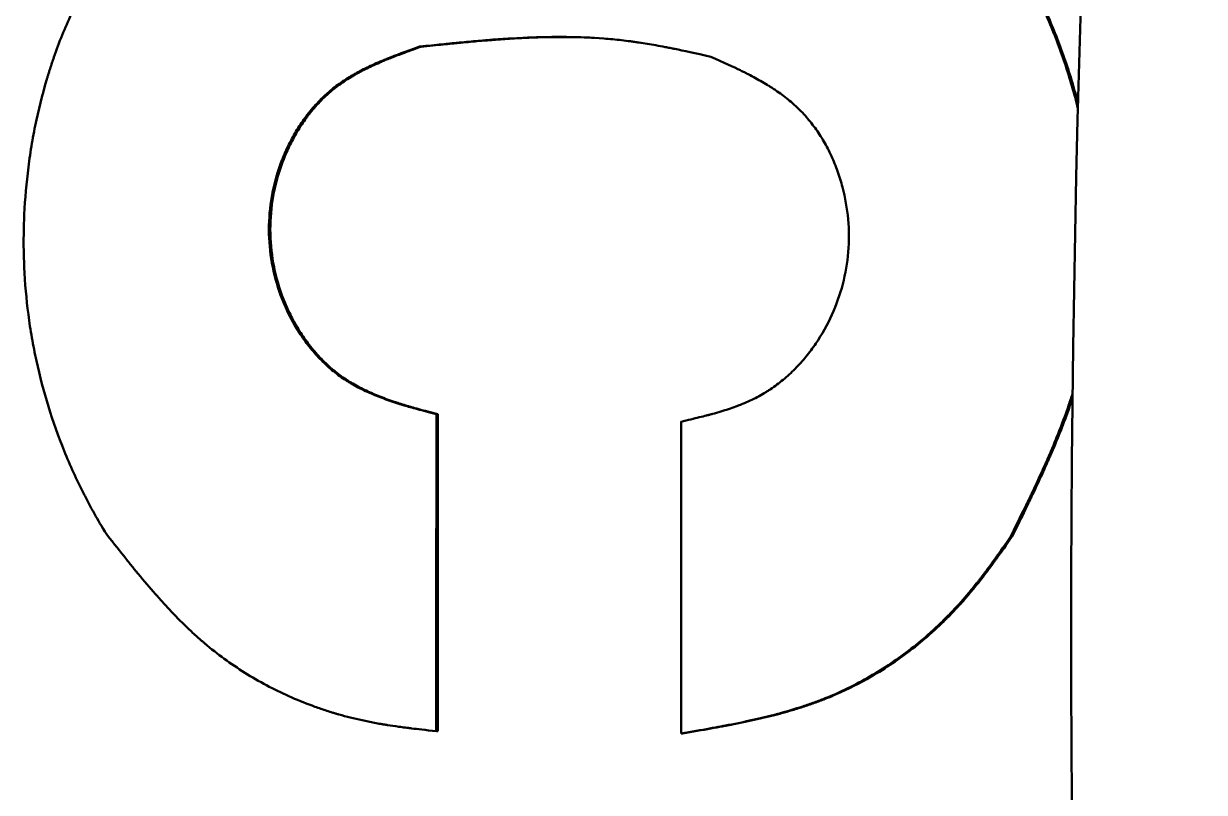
# Model space of a CAD drawing. Header units: millimetres. Extents: x 1510 to 10524, y 7125 to 13164.
# Drawn here: x 7874.8 to 7876.311, y 12660.013 to 12660.997 of the extents above; entities that cross this region are included whole.
import ezdxf

# ---------------------------------------------------------------- set-up
doc = ezdxf.new("R2010")
doc.units = ezdxf.units.MM
doc.header["$LTSCALE"] = 4
doc.layers.add('Visible (ISO)', color=7, linetype='Continuous', lineweight=50)

msp = doc.modelspace()

# ---------------------------------------------------------------- linework, layer by layer
at = {"layer": 'Visible (ISO)'}
for p, q in [((7875.3085, 12660.9675), (7875.3068, 12660.9676)), ((7875.33, 12660.497), (7875.3282, 12660.497)), ((7876.0647, 12660.3402), (7876.063, 12660.3402)), ((7875.3299, 12660.0912), (7875.3282, 12660.0912)), ((7875.643, 12660.0884), (7875.6412, 12660.0884))]:
    msp.add_line(p, q, dxfattribs=at)
msp.add_arc((7901.8404, 12660.22), 25.7, 159.16048, 200.83952, dxfattribs=at)
for centre, major_axis, ratio, start_param, end_param in [((7889.0493, 12660.22), (0, -78.6783), 0.174396, 4.708869, 4.714027), ((7888.9935, 12660.22), (0, -78.6683), 0.173686, 4.708869, 4.714027), ((7889.0341, 12660.22), (-0.0001, 76.875), 0.174216, 1.567316, 1.572509)]:
    msp.add_ellipse(centre, major_axis=major_axis, ratio=ratio, start_param=start_param, end_param=end_param, dxfattribs=at)
for points, knots in [([(7874.9064, 12660.343), (7874.9, 12660.3535), (7874.8949, 12660.3621), (7874.8912, 12660.3688), (7874.8909, 12660.3692), (7874.8905, 12660.3699), (7874.8902, 12660.3704), (7874.8899, 12660.371), (7874.8896, 12660.3715), (7874.8893, 12660.3721), (7874.8887, 12660.3731), (7874.8881, 12660.3742), (7874.8875, 12660.3753), (7874.8863, 12660.3775), (7874.8851, 12660.3797), (7874.8839, 12660.3819), (7874.8816, 12660.3863), (7874.8792, 12660.3908), (7874.877, 12660.3953), (7874.8678, 12660.4132), (7874.8596, 12660.4314), (7874.852, 12660.4501), (7874.8369, 12660.4875), (7874.825, 12660.526), (7874.8164, 12660.5654), (7874.8143, 12660.5753), (7874.8123, 12660.585), (7874.8106, 12660.5949), (7874.8089, 12660.6048), (7874.8074, 12660.6147), (7874.8061, 12660.6247), (7874.8035, 12660.6446), (7874.8018, 12660.6647), (7874.8009, 12660.685), (7874.8006, 12660.69), (7874.8005, 12660.695), (7874.8003, 12660.7), (7874.8002, 12660.705), (7874.8001, 12660.71), (7874.8001, 12660.715), (7874.8001, 12660.7251), (7874.8002, 12660.7351), (7874.8006, 12660.7452), (7874.8013, 12660.7653), (7874.8029, 12660.7855), (7874.8053, 12660.8057), (7874.8059, 12660.8107), (7874.8065, 12660.816), (7874.8072, 12660.8211), (7874.8079, 12660.8261), (7874.8087, 12660.8312), (7874.8095, 12660.8363), (7874.8111, 12660.8464), (7874.8129, 12660.8564), (7874.8149, 12660.8663), (7874.819, 12660.8861), (7874.8238, 12660.9055), (7874.8294, 12660.9245), (7874.8297, 12660.9257), (7874.8301, 12660.927), (7874.8305, 12660.9282), (7874.8308, 12660.9295), (7874.8312, 12660.9307), (7874.8316, 12660.9319), (7874.8324, 12660.9344), (7874.8331, 12660.9369), (7874.8339, 12660.9393), (7874.8355, 12660.9442), (7874.8371, 12660.9491), (7874.8388, 12660.9539), (7874.8421, 12660.9635), (7874.8456, 12660.973), (7874.8494, 12660.9823), (7874.8569, 12661.0009), (7874.8651, 12661.0188), (7874.8742, 12661.036), (7874.8753, 12661.0382), (7874.8764, 12661.0402), (7874.8775, 12661.0423), (7874.8787, 12661.0444), (7874.8798, 12661.0466), (7874.881, 12661.0487), (7874.8834, 12661.0529), (7874.8858, 12661.0572), (7874.8884, 12661.0615), (7874.8934, 12661.07), (7874.8988, 12661.0787), (7874.9045, 12661.0874), (7874.9049, 12661.0879), (7874.9052, 12661.0884), (7874.9055, 12661.0888), (7874.9058, 12661.0893), (7874.9061, 12661.0898), (7874.9065, 12661.0903), (7874.9071, 12661.0913), (7874.9078, 12661.0922), (7874.9084, 12661.0932), (7874.9097, 12661.0952), (7874.9111, 12661.0972), (7874.9124, 12661.0991), (7874.9151, 12661.1031), (7874.9179, 12661.1071), (7874.9208, 12661.1112), (7874.9266, 12661.1193), (7874.9327, 12661.1276), (7874.9391, 12661.1362), (7874.9396, 12661.1367), (7874.9398, 12661.1371), (7874.9401, 12661.1375), (7874.9405, 12661.1379), (7874.9408, 12661.1384), (7874.9411, 12661.1388), (7874.9418, 12661.1397), (7874.9425, 12661.1406), (7874.9432, 12661.1415), (7874.9446, 12661.1433), (7874.946, 12661.1451), (7874.9474, 12661.147), (7874.9503, 12661.1507), (7874.9533, 12661.1545), (7874.9564, 12661.1584), (7874.9627, 12661.1662), (7874.9694, 12661.1745), (7874.9766, 12661.1833), (7874.9766, 12661.1833), (7874.9766, 12661.1833), (7874.9767, 12661.1834), (7874.9769, 12661.1837), (7874.9774, 12661.1843), (7874.9778, 12661.1848), (7874.9783, 12661.1853), (7874.9787, 12661.1859), (7874.9792, 12661.1865), (7874.9802, 12661.1877), (7874.9813, 12661.189), (7874.9825, 12661.1904), (7874.9849, 12661.1933), (7874.9877, 12661.1967), (7874.991, 12661.2005), (7874.9974, 12661.2082), (7875.0056, 12661.2179), (7875.0154, 12661.2295)], [0, 0, 0, 0, 0.03125, 0.03125, 0.03125, 0.033203, 0.033203, 0.033203, 0.035156, 0.035156, 0.035156, 0.039062, 0.039062, 0.039062, 0.046875, 0.046875, 0.046875, 0.0625, 0.0625, 0.0625, 0.125, 0.125, 0.125, 0.25, 0.25, 0.25, 0.28125, 0.28125, 0.28125, 0.3125, 0.3125, 0.3125, 0.375, 0.375, 0.375, 0.390625, 0.390625, 0.390625, 0.40625, 0.40625, 0.40625, 0.4375, 0.4375, 0.4375, 0.5, 0.5, 0.5, 0.515625, 0.515625, 0.515625, 0.53125, 0.53125, 0.53125, 0.5625, 0.5625, 0.5625, 0.625, 0.625, 0.625, 0.628906, 0.628906, 0.628906, 0.632812, 0.632812, 0.632812, 0.640625, 0.640625, 0.640625, 0.65625, 0.65625, 0.65625, 0.6875, 0.6875, 0.6875, 0.75, 0.75, 0.75, 0.757812, 0.757812, 0.757812, 0.765625, 0.765625, 0.765625, 0.78125, 0.78125, 0.78125, 0.8125, 0.8125, 0.8125, 0.814453, 0.814453, 0.814453, 0.816406, 0.816406, 0.816406, 0.820312, 0.820312, 0.820312, 0.828125, 0.828125, 0.828125, 0.84375, 0.84375, 0.84375, 0.875, 0.875, 0.875, 0.876953, 0.876953, 0.876953, 0.878906, 0.878906, 0.878906, 0.882812, 0.882812, 0.882812, 0.890625, 0.890625, 0.890625, 0.90625, 0.90625, 0.90625, 0.9375, 0.9375, 0.9375, 0.937744, 0.937744, 0.937744, 0.941406, 0.941406, 0.941406, 0.945312, 0.945312, 0.945312, 0.953125, 0.953125, 0.953125, 0.96875, 0.96875, 0.96875, 1, 1, 1, 1]), ([(7875.9563, 12661.2267), (7875.9648, 12661.2183), (7875.9718, 12661.2112), (7875.9772, 12661.2054), (7875.9775, 12661.2051), (7875.9781, 12661.2045), (7875.9785, 12661.2041), (7875.9789, 12661.2036), (7875.9793, 12661.2032), (7875.9798, 12661.2027), (7875.9806, 12661.2018), (7875.9815, 12661.2009), (7875.9823, 12661.2), (7875.984, 12661.1982), (7875.9857, 12661.1963), (7875.9873, 12661.1945), (7875.9907, 12661.1908), (7875.994, 12661.1871), (7875.9973, 12661.1833), (7876.0104, 12661.1682), (7876.0228, 12661.1525), (7876.0346, 12661.1363), (7876.0581, 12661.1038), (7876.0789, 12661.0693), (7876.0966, 12661.0332), (7876.101, 12661.0242), (7876.1052, 12661.0152), (7876.1092, 12661.0061), (7876.1133, 12660.9969), (7876.1171, 12660.9877), (7876.1207, 12660.9783), (7876.128, 12660.9596), (7876.1345, 12660.9406), (7876.1402, 12660.9212), (7876.1431, 12660.9115), (7876.1457, 12660.9019), (7876.1482, 12660.8922), (7876.1485, 12660.8909), (7876.1488, 12660.8897), (7876.1491, 12660.8884)], [0, 0, 0, 0, 0.03125, 0.03125, 0.03125, 0.0332031, 0.0332031, 0.0332031, 0.0351562, 0.0351562, 0.0351562, 0.0390625, 0.0390625, 0.0390625, 0.046875, 0.046875, 0.046875, 0.0625, 0.0625, 0.0625, 0.125, 0.125, 0.125, 0.25, 0.25, 0.25, 0.28125, 0.28125, 0.28125, 0.3125, 0.3125, 0.3125, 0.375, 0.375, 0.375, 0.40625, 0.40625, 0.40625, 0.4102352, 0.4102352, 0.4102352, 0.4102352]), ([(7875.958, 12661.2265), (7875.9623, 12661.2223), (7875.9661, 12661.2185), (7875.9696, 12661.2149), (7875.9727, 12661.2118), (7875.9754, 12661.209), (7875.9779, 12661.2064), (7875.9782, 12661.2061), (7875.9785, 12661.2058), (7875.9789, 12661.2053), (7875.9793, 12661.2049), (7875.9798, 12661.2044), (7875.9802, 12661.204), (7875.9807, 12661.2035), (7875.9811, 12661.203), (7875.9815, 12661.2026), (7875.9824, 12661.2017), (7875.9832, 12661.2007), (7875.984, 12661.1999), (7875.9858, 12661.1979), (7875.9875, 12661.1961), (7875.9891, 12661.1944), (7875.9925, 12661.1906), (7875.9955, 12661.1872), (7875.999, 12661.1832), (7876.0121, 12661.1681), (7876.0245, 12661.1525), (7876.0363, 12661.1362), (7876.0481, 12661.1199), (7876.0592, 12661.1031), (7876.0695, 12661.086), (7876.0799, 12661.0688), (7876.0895, 12661.0511), (7876.0983, 12661.0331), (7876.1027, 12661.0242), (7876.1069, 12661.0151), (7876.111, 12661.006), (7876.115, 12660.9968), (7876.1188, 12660.9875), (7876.1225, 12660.9782), (7876.1297, 12660.9595), (7876.1363, 12660.9403), (7876.142, 12660.9211), (7876.1446, 12660.9123), (7876.147, 12660.9035), (7876.1492, 12660.8946)], [0, 0, 0, 0, 0.015625, 0.015625, 0.015625, 0.0292433, 0.0292433, 0.0292433, 0.03125, 0.03125, 0.03125, 0.0328366, 0.0328366, 0.0328366, 0.0344887, 0.0344887, 0.0344887, 0.0379968, 0.0379968, 0.0379968, 0.0458017, 0.0458017, 0.0458017, 0.0625, 0.0625, 0.0625, 0.125, 0.125, 0.125, 0.1875, 0.1875, 0.1875, 0.25, 0.25, 0.25, 0.2812966, 0.2812966, 0.2812966, 0.3125004, 0.3125004, 0.3125004, 0.375, 0.375, 0.375, 0.4035941, 0.4035941, 0.4035941, 0.4035941]), ([(7875.6793, 12660.9547), (7875.6593, 12660.9592), (7875.644, 12660.9625), (7875.6334, 12660.9646), (7875.6331, 12660.9647), (7875.6324, 12660.9648), (7875.6318, 12660.9649), (7875.6313, 12660.965), (7875.6308, 12660.9651), (7875.6303, 12660.9652), (7875.6292, 12660.9654), (7875.6282, 12660.9657), (7875.6271, 12660.9659), (7875.6251, 12660.9663), (7875.623, 12660.9667), (7875.621, 12660.9671), (7875.617, 12660.9678), (7875.613, 12660.9686), (7875.6092, 12660.9693), (7875.6015, 12660.9706), (7875.5942, 12660.9718), (7875.5874, 12660.9729), (7875.5856, 12660.9731), (7875.5837, 12660.9734), (7875.5819, 12660.9737), (7875.58, 12660.9739), (7875.5782, 12660.9742), (7875.5764, 12660.9744), (7875.5727, 12660.9749), (7875.5689, 12660.9754), (7875.5652, 12660.9758), (7875.5577, 12660.9766), (7875.55, 12660.9774), (7875.5423, 12660.978), (7875.5268, 12660.9791), (7875.5109, 12660.9798), (7875.4945, 12660.98), (7875.494, 12660.98), (7875.4937, 12660.98), (7875.4932, 12660.98), (7875.4928, 12660.98), (7875.4924, 12660.98), (7875.492, 12660.98), (7875.4911, 12660.98), (7875.4902, 12660.98), (7875.4893, 12660.98), (7875.4876, 12660.98), (7875.4858, 12660.98), (7875.4841, 12660.98), (7875.4805, 12660.98), (7875.4769, 12660.98), (7875.4733, 12660.9799), (7875.4659, 12660.9798), (7875.4584, 12660.9796), (7875.4506, 12660.9793), (7875.4349, 12660.9787), (7875.4184, 12660.9778), (7875.4009, 12660.9765), (7875.4003, 12660.9764), (7875.4, 12660.9764), (7875.3996, 12660.9764), (7875.3991, 12660.9763), (7875.3987, 12660.9763), (7875.3983, 12660.9763), (7875.3974, 12660.9762), (7875.3965, 12660.9761), (7875.3956, 12660.976), (7875.3938, 12660.9759), (7875.392, 12660.9758), (7875.3902, 12660.9756), (7875.3865, 12660.9753), (7875.3827, 12660.975), (7875.3788, 12660.9746), (7875.371, 12660.974), (7875.3626, 12660.9732), (7875.3539, 12660.9724), (7875.3528, 12660.9722), (7875.3526, 12660.9722), (7875.352, 12660.9722), (7875.3514, 12660.9721), (7875.3507, 12660.972), (7875.35, 12660.972), (7875.3486, 12660.9718), (7875.3472, 12660.9717), (7875.3456, 12660.9715), (7875.3424, 12660.9712), (7875.3389, 12660.9709), (7875.335, 12660.9705), (7875.3271, 12660.9697), (7875.3177, 12660.9687), (7875.3068, 12660.9676)], [0, 0, 0, 0, 0.125, 0.125, 0.125, 0.128906, 0.128906, 0.128906, 0.132812, 0.132812, 0.132812, 0.140625, 0.140625, 0.140625, 0.15625, 0.15625, 0.15625, 0.1875, 0.1875, 0.1875, 0.25, 0.25, 0.25, 0.265625, 0.265625, 0.265625, 0.28125, 0.28125, 0.28125, 0.3125, 0.3125, 0.3125, 0.375, 0.375, 0.375, 0.5, 0.5, 0.5, 0.503906, 0.503906, 0.503906, 0.507812, 0.507812, 0.507812, 0.515625, 0.515625, 0.515625, 0.53125, 0.53125, 0.53125, 0.5625, 0.5625, 0.5625, 0.625, 0.625, 0.625, 0.75, 0.75, 0.75, 0.753906, 0.753906, 0.753906, 0.757812, 0.757812, 0.757812, 0.765625, 0.765625, 0.765625, 0.78125, 0.78125, 0.78125, 0.8125, 0.8125, 0.8125, 0.875, 0.875, 0.875, 0.882812, 0.882812, 0.882812, 0.890625, 0.890625, 0.890625, 0.90625, 0.90625, 0.90625, 0.9375, 0.9375, 0.9375, 1, 1, 1, 1]), ([(7875.5295, 12660.9788), (7875.5255, 12660.979), (7875.5215, 12660.9792), (7875.5174, 12660.9794), (7875.5114, 12660.9796), (7875.5054, 12660.9798), (7875.4992, 12660.9799), (7875.4982, 12660.9799), (7875.4971, 12660.9799), (7875.4963, 12660.9799), (7875.4958, 12660.9799), (7875.4954, 12660.9799), (7875.495, 12660.9799), (7875.4946, 12660.9799), (7875.4941, 12660.9799), (7875.4937, 12660.9799), (7875.4928, 12660.9799), (7875.492, 12660.9799), (7875.4911, 12660.9799), (7875.4894, 12660.9799), (7875.4876, 12660.9799), (7875.4858, 12660.9799), (7875.4824, 12660.9799), (7875.4788, 12660.9799), (7875.475, 12660.9798), (7875.4676, 12660.9797), (7875.4598, 12660.9795), (7875.4523, 12660.9792), (7875.4445, 12660.9789), (7875.4365, 12660.9785), (7875.4282, 12660.9781), (7875.424, 12660.9778), (7875.4198, 12660.9776), (7875.4156, 12660.9773), (7875.4129, 12660.9771), (7875.4103, 12660.9769), (7875.4076, 12660.9767), (7875.4059, 12660.9766), (7875.4036, 12660.9764), (7875.4026, 12660.9764), (7875.4021, 12660.9763), (7875.4018, 12660.9763), (7875.4013, 12660.9763), (7875.4009, 12660.9762), (7875.4005, 12660.9762), (7875.4, 12660.9762), (7875.3992, 12660.9761), (7875.3983, 12660.976), (7875.3974, 12660.9759), (7875.3957, 12660.9758), (7875.3939, 12660.9757), (7875.3919, 12660.9755), (7875.3886, 12660.9752), (7875.3847, 12660.9749), (7875.3805, 12660.9746), (7875.3733, 12660.9739), (7875.3649, 12660.9731), (7875.3556, 12660.9723), (7875.3545, 12660.9722), (7875.3544, 12660.9721), (7875.3537, 12660.9721), (7875.3531, 12660.972), (7875.3524, 12660.9719), (7875.3517, 12660.9719), (7875.3504, 12660.9717), (7875.3489, 12660.9716), (7875.3473, 12660.9714), (7875.3442, 12660.9711), (7875.3406, 12660.9708), (7875.3367, 12660.9704), (7875.3284, 12660.9695), (7875.3186, 12660.9685), (7875.3085, 12660.9675)], [0.4138875, 0.4138875, 0.4138875, 0.4138875, 0.4455582, 0.4455582, 0.4455582, 0.4926052, 0.4926052, 0.4926052, 0.5, 0.5, 0.5, 0.5046148, 0.5046148, 0.5046148, 0.5091097, 0.5091097, 0.5091097, 0.5177978, 0.5177978, 0.5177978, 0.5342619, 0.5342619, 0.5342619, 0.5650487, 0.5650487, 0.5650487, 0.6251352, 0.6251352, 0.6251352, 0.6875676, 0.6875676, 0.6875676, 0.7187838, 0.7187838, 0.7187838, 0.7380516, 0.7380516, 0.7380516, 0.75, 0.75, 0.75, 0.7566073, 0.7566073, 0.7566073, 0.7627621, 0.7627621, 0.7627621, 0.7740672, 0.7740672, 0.7740672, 0.7940098, 0.7940098, 0.7940098, 0.8280666, 0.8280666, 0.8280666, 0.8863961, 0.8863961, 0.8863961, 0.8932912, 0.8932912, 0.8932912, 0.9001513, 0.9001513, 0.9001513, 0.9138173, 0.9138173, 0.9138173, 0.9412769, 0.9412769, 0.9412769, 1, 1, 1, 1]), ([(7875.3068, 12660.9676), (7875.2886, 12660.9611), (7875.2754, 12660.9561), (7875.2669, 12660.9528), (7875.2666, 12660.9526), (7875.266, 12660.9524), (7875.2655, 12660.9522), (7875.2651, 12660.952), (7875.2646, 12660.9518), (7875.2642, 12660.9517), (7875.2633, 12660.9513), (7875.2624, 12660.9509), (7875.2615, 12660.9506), (7875.2598, 12660.9498), (7875.258, 12660.9491), (7875.2563, 12660.9484), (7875.2529, 12660.9469), (7875.2496, 12660.9455), (7875.2464, 12660.944), (7875.2401, 12660.9411), (7875.2342, 12660.9382), (7875.2288, 12660.9353), (7875.2285, 12660.9351), (7875.228, 12660.9349), (7875.2276, 12660.9347), (7875.2272, 12660.9344), (7875.2268, 12660.9342), (7875.2264, 12660.934), (7875.2256, 12660.9336), (7875.2248, 12660.9331), (7875.224, 12660.9327), (7875.2224, 12660.9318), (7875.2209, 12660.9309), (7875.2193, 12660.93), (7875.2163, 12660.9282), (7875.2133, 12660.9263), (7875.2104, 12660.9244), (7875.2047, 12660.9207), (7875.1993, 12660.9167), (7875.1943, 12660.9127), (7875.193, 12660.9117), (7875.1917, 12660.9105), (7875.1904, 12660.9094), (7875.1891, 12660.9083), (7875.1878, 12660.9072), (7875.1865, 12660.906), (7875.184, 12660.9037), (7875.1815, 12660.9013), (7875.1791, 12660.8988), (7875.1742, 12660.8938), (7875.1695, 12660.8885), (7875.165, 12660.8829), (7875.1639, 12660.8815), (7875.1629, 12660.8801), (7875.1618, 12660.8787), (7875.1607, 12660.8773), (7875.1597, 12660.8759), (7875.1587, 12660.8745), (7875.1566, 12660.8716), (7875.1546, 12660.8687), (7875.1527, 12660.8657), (7875.1488, 12660.8597), (7875.1452, 12660.8535), (7875.1418, 12660.847), (7875.1401, 12660.8437), (7875.1386, 12660.8406), (7875.137, 12660.8373), (7875.1355, 12660.8341), (7875.1341, 12660.8308), (7875.1327, 12660.8275), (7875.1299, 12660.8208), (7875.1275, 12660.814), (7875.1253, 12660.8071), (7875.1209, 12660.7932), (7875.1179, 12660.7794), (7875.116, 12660.7653), (7875.1142, 12660.7512), (7875.1136, 12660.737), (7875.1142, 12660.7226), (7875.1155, 12660.6939), (7875.1217, 12660.6661), (7875.1329, 12660.6394), (7875.1384, 12660.6261), (7875.1451, 12660.6133), (7875.1529, 12660.6013), (7875.1548, 12660.5983), (7875.1569, 12660.5952), (7875.159, 12660.5923), (7875.1611, 12660.5894), (7875.1632, 12660.5865), (7875.1654, 12660.5838), (7875.1698, 12660.5782), (7875.1744, 12660.5729), (7875.1792, 12660.5679), (7875.1816, 12660.5654), (7875.1842, 12660.5629), (7875.1868, 12660.5605), (7875.1893, 12660.5581), (7875.192, 12660.5558), (7875.1946, 12660.5536), (7875.1999, 12660.5492), (7875.2054, 12660.5451), (7875.2111, 12660.5414), (7875.2125, 12660.5404), (7875.2138, 12660.5396), (7875.2152, 12660.5388), (7875.2166, 12660.5379), (7875.218, 12660.5371), (7875.2194, 12660.5362), (7875.2223, 12660.5346), (7875.2252, 12660.5329), (7875.2283, 12660.5313), (7875.2343, 12660.5281), (7875.2408, 12660.5251), (7875.2476, 12660.5223), (7875.248, 12660.5221), (7875.2483, 12660.522), (7875.2487, 12660.5218), (7875.249, 12660.5217), (7875.2494, 12660.5215), (7875.2497, 12660.5214), (7875.2505, 12660.5211), (7875.2512, 12660.5208), (7875.2519, 12660.5205), (7875.2534, 12660.5199), (7875.2549, 12660.5193), (7875.2564, 12660.5187), (7875.2595, 12660.5175), (7875.2627, 12660.5164), (7875.266, 12660.5152), (7875.2726, 12660.5129), (7875.2796, 12660.5106), (7875.2871, 12660.5083), (7875.2881, 12660.5081), (7875.2883, 12660.508), (7875.2889, 12660.5078), (7875.2894, 12660.5077), (7875.29, 12660.5075), (7875.2907, 12660.5073), (7875.2919, 12660.5069), (7875.2933, 12660.5065), (7875.2947, 12660.5061), (7875.2975, 12660.5053), (7875.3006, 12660.5045), (7875.304, 12660.5035), (7875.3109, 12660.5016), (7875.3189, 12660.4995), (7875.3282, 12660.497)], [0, 0, 0, 0, 0.0625, 0.0625, 0.0625, 0.064453, 0.064453, 0.064453, 0.066406, 0.066406, 0.066406, 0.070312, 0.070312, 0.070312, 0.078125, 0.078125, 0.078125, 0.09375, 0.09375, 0.09375, 0.125, 0.125, 0.125, 0.126953, 0.126953, 0.126953, 0.128906, 0.128906, 0.128906, 0.132812, 0.132812, 0.132812, 0.140625, 0.140625, 0.140625, 0.15625, 0.15625, 0.15625, 0.1875, 0.1875, 0.1875, 0.195312, 0.195312, 0.195312, 0.203125, 0.203125, 0.203125, 0.21875, 0.21875, 0.21875, 0.25, 0.25, 0.25, 0.257812, 0.257812, 0.257812, 0.265625, 0.265625, 0.265625, 0.28125, 0.28125, 0.28125, 0.3125, 0.3125, 0.3125, 0.328125, 0.328125, 0.328125, 0.34375, 0.34375, 0.34375, 0.375, 0.375, 0.375, 0.4375, 0.4375, 0.4375, 0.5, 0.5, 0.5, 0.625, 0.625, 0.625, 0.6875, 0.6875, 0.6875, 0.703125, 0.703125, 0.703125, 0.71875, 0.71875, 0.71875, 0.75, 0.75, 0.75, 0.765625, 0.765625, 0.765625, 0.78125, 0.78125, 0.78125, 0.8125, 0.8125, 0.8125, 0.820312, 0.820312, 0.820312, 0.828125, 0.828125, 0.828125, 0.84375, 0.84375, 0.84375, 0.875, 0.875, 0.875, 0.876953, 0.876953, 0.876953, 0.878906, 0.878906, 0.878906, 0.882812, 0.882812, 0.882812, 0.890625, 0.890625, 0.890625, 0.90625, 0.90625, 0.90625, 0.9375, 0.9375, 0.9375, 0.941406, 0.941406, 0.941406, 0.945312, 0.945312, 0.945312, 0.953125, 0.953125, 0.953125, 0.96875, 0.96875, 0.96875, 1, 1, 1, 1]), ([(7875.3085, 12660.9675), (7875.2994, 12660.9642), (7875.2916, 12660.9614), (7875.2849, 12660.9589), (7875.2787, 12660.9566), (7875.2735, 12660.9546), (7875.2694, 12660.953), (7875.2691, 12660.9528), (7875.2689, 12660.9528), (7875.268, 12660.9524), (7875.2672, 12660.9521), (7875.2666, 12660.9518), (7875.2659, 12660.9516), (7875.265, 12660.9512), (7875.2641, 12660.9508), (7875.2633, 12660.9505), (7875.2612, 12660.9496), (7875.2595, 12660.9489), (7875.2581, 12660.9483), (7875.2543, 12660.9467), (7875.252, 12660.9457), (7875.2482, 12660.9439), (7875.245, 12660.9425), (7875.2419, 12660.941), (7875.239, 12660.9396), (7875.2375, 12660.9389), (7875.2361, 12660.9381), (7875.2347, 12660.9374), (7875.234, 12660.937), (7875.2333, 12660.9367), (7875.2326, 12660.9363), (7875.2319, 12660.936), (7875.2313, 12660.9357), (7875.2305, 12660.9352), (7875.2302, 12660.935), (7875.2297, 12660.9348), (7875.2293, 12660.9346), (7875.2289, 12660.9344), (7875.2285, 12660.9341), (7875.2281, 12660.9339), (7875.2273, 12660.9335), (7875.2265, 12660.933), (7875.2257, 12660.9326), (7875.2241, 12660.9317), (7875.2225, 12660.9308), (7875.2211, 12660.9299), (7875.218, 12660.9281), (7875.2152, 12660.9263), (7875.2121, 12660.9243), (7875.2093, 12660.9225), (7875.2065, 12660.9205), (7875.2038, 12660.9186), (7875.2011, 12660.9166), (7875.1987, 12660.9147), (7875.196, 12660.9126), (7875.1947, 12660.9116), (7875.1934, 12660.9104), (7875.1921, 12660.9093), (7875.1908, 12660.9082), (7875.1895, 12660.9071), (7875.1883, 12660.9059), (7875.1857, 12660.9036), (7875.1833, 12660.9012), (7875.1808, 12660.8987), (7875.1784, 12660.8962), (7875.176, 12660.8937), (7875.1736, 12660.891), (7875.1713, 12660.8884), (7875.1689, 12660.8855), (7875.1667, 12660.8828), (7875.1656, 12660.8814), (7875.1646, 12660.88), (7875.1635, 12660.8786), (7875.1625, 12660.8772), (7875.1614, 12660.8758), (7875.1604, 12660.8744), (7875.1584, 12660.8715), (7875.1563, 12660.8686), (7875.1544, 12660.8656), (7875.1506, 12660.8596), (7875.1469, 12660.8533), (7875.1435, 12660.8469), (7875.1419, 12660.8437), (7875.1403, 12660.8405), (7875.1388, 12660.8373), (7875.1373, 12660.834), (7875.1358, 12660.8307), (7875.1344, 12660.8274), (7875.1317, 12660.8207), (7875.1292, 12660.8139), (7875.127, 12660.807), (7875.1227, 12660.7932), (7875.1196, 12660.7794), (7875.1178, 12660.7653), (7875.1159, 12660.7512), (7875.1153, 12660.7369), (7875.116, 12660.7226), (7875.1173, 12660.6938), (7875.1234, 12660.6662), (7875.1346, 12660.6394), (7875.1374, 12660.6327), (7875.1405, 12660.6261), (7875.1438, 12660.6198), (7875.1472, 12660.6134), (7875.1507, 12660.6074), (7875.1546, 12660.6012), (7875.1566, 12660.5982), (7875.1587, 12660.5951), (7875.1607, 12660.5923), (7875.1628, 12660.5893), (7875.1649, 12660.5865), (7875.1672, 12660.5837), (7875.1715, 12660.5781), (7875.176, 12660.573), (7875.181, 12660.5679), (7875.1834, 12660.5653), (7875.186, 12660.5628), (7875.1885, 12660.5605), (7875.1911, 12660.5581), (7875.1937, 12660.5558), (7875.1963, 12660.5536), (7875.199, 12660.5514), (7875.2017, 12660.5492), (7875.2045, 12660.5472), (7875.2072, 12660.5451), (7875.2102, 12660.5431), (7875.2129, 12660.5413), (7875.2142, 12660.5404), (7875.2155, 12660.5396), (7875.2169, 12660.5387), (7875.2183, 12660.5379), (7875.2197, 12660.537), (7875.2212, 12660.5362), (7875.224, 12660.5345), (7875.227, 12660.5329), (7875.23, 12660.5313), (7875.2353, 12660.5285), (7875.2409, 12660.5258), (7875.2468, 12660.5233), (7875.2476, 12660.5229), (7875.2486, 12660.5225), (7875.2493, 12660.5222), (7875.2497, 12660.522), (7875.25, 12660.5219), (7875.2504, 12660.5218), (7875.2507, 12660.5216), (7875.2511, 12660.5215), (7875.2515, 12660.5213), (7875.2522, 12660.521), (7875.2529, 12660.5207), (7875.2537, 12660.5204), (7875.2551, 12660.5199), (7875.2566, 12660.5193), (7875.2582, 12660.5187), (7875.2612, 12660.5175), (7875.2645, 12660.5163), (7875.2677, 12660.5152), (7875.2712, 12660.5139), (7875.2749, 12660.5127), (7875.2788, 12660.5115), (7875.2814, 12660.5106), (7875.2841, 12660.5098), (7875.2868, 12660.5089), (7875.2875, 12660.5087), (7875.2885, 12660.5084), (7875.2889, 12660.5083), (7875.2897, 12660.5081), (7875.2899, 12660.508), (7875.2906, 12660.5078), (7875.2911, 12660.5076), (7875.2917, 12660.5075), (7875.2924, 12660.5073), (7875.2936, 12660.5069), (7875.2949, 12660.5065), (7875.2964, 12660.5061), (7875.299, 12660.5054), (7875.3021, 12660.5045), (7875.3058, 12660.5035), (7875.3127, 12660.5016), (7875.3215, 12660.4992), (7875.33, 12660.497)], [0, 0, 0, 0, 0.03125, 0.03125, 0.03125, 0.060547, 0.060547, 0.060547, 0.063075, 0.063075, 0.063075, 0.064916, 0.064916, 0.064916, 0.067695, 0.067695, 0.067695, 0.074848, 0.074848, 0.074848, 0.093736, 0.093736, 0.093736, 0.109375, 0.109375, 0.109375, 0.117187, 0.117187, 0.117187, 0.121094, 0.121094, 0.121094, 0.125, 0.125, 0.125, 0.126654, 0.126654, 0.126654, 0.128367, 0.128367, 0.128367, 0.131966, 0.131966, 0.131966, 0.139798, 0.139798, 0.139798, 0.156247, 0.156247, 0.156247, 0.171875, 0.171875, 0.171875, 0.1875, 0.1875, 0.1875, 0.195076, 0.195076, 0.195076, 0.202909, 0.202909, 0.202909, 0.21875, 0.21875, 0.21875, 0.234375, 0.234375, 0.234375, 0.25, 0.25, 0.25, 0.257952, 0.257952, 0.257952, 0.265747, 0.265747, 0.265747, 0.281251, 0.281251, 0.281251, 0.3125, 0.3125, 0.3125, 0.328266, 0.328266, 0.328266, 0.343835, 0.343835, 0.343835, 0.375, 0.375, 0.375, 0.437623, 0.437623, 0.437623, 0.5, 0.5, 0.5, 0.625, 0.625, 0.625, 0.65625, 0.65625, 0.65625, 0.6875, 0.6875, 0.6875, 0.703045, 0.703045, 0.703045, 0.718749, 0.718749, 0.718749, 0.75, 0.75, 0.75, 0.765534, 0.765534, 0.765534, 0.781251, 0.781251, 0.781251, 0.796875, 0.796875, 0.796875, 0.8125, 0.8125, 0.8125, 0.820585, 0.820585, 0.820585, 0.828363, 0.828363, 0.828363, 0.843756, 0.843756, 0.843756, 0.871094, 0.871094, 0.871094, 0.875, 0.875, 0.875, 0.877288, 0.877288, 0.877288, 0.879466, 0.879466, 0.879466, 0.883586, 0.883586, 0.883586, 0.891274, 0.891274, 0.891274, 0.906272, 0.906272, 0.906272, 0.923089, 0.923089, 0.923089, 0.934623, 0.934623, 0.934623, 0.9375, 0.9375, 0.9375, 0.943428, 0.943428, 0.943428, 0.948408, 0.948408, 0.948408, 0.956971, 0.956971, 0.956971, 0.971681, 0.971681, 0.971681, 1, 1, 1, 1]), ([(7875.6413, 12660.4875), (7875.6502, 12660.4896), (7875.6579, 12660.4915), (7875.668, 12660.4939), (7875.671, 12660.4947), (7875.6752, 12660.4958), (7875.6765, 12660.4961), (7875.6784, 12660.4966), (7875.6795, 12660.4969), (7875.6805, 12660.4972), (7875.6811, 12660.4973), (7875.6811, 12660.4973), (7875.6887, 12660.4994), (7875.6956, 12660.5015), (7875.7052, 12660.5047), (7875.7083, 12660.5058), (7875.7128, 12660.5074), (7875.7154, 12660.5084), (7875.7179, 12660.5094), (7875.7193, 12660.51), (7875.7196, 12660.5101), (7875.7266, 12660.5129), (7875.7328, 12660.5158), (7875.7418, 12660.5205), (7875.7447, 12660.5222), (7875.7489, 12660.5247), (7875.7503, 12660.5255), (7875.753, 12660.5273), (7875.7543, 12660.5281), (7875.7613, 12660.5328), (7875.7667, 12660.5368), (7875.7746, 12660.5434), (7875.7772, 12660.5456), (7875.7823, 12660.5503), (7875.7848, 12660.5528), (7875.7921, 12660.5602), (7875.7967, 12660.5653), (7875.8055, 12660.5761), (7875.8098, 12660.5818), (7875.8216, 12660.5992), (7875.8285, 12660.6115), (7875.8458, 12660.6499), (7875.8528, 12660.6766), (7875.8563, 12660.7187), (7875.8563, 12660.7327), (7875.8538, 12660.7604), (7875.8514, 12660.7741), (7875.846, 12660.7947), (7875.8439, 12660.8015), (7875.8403, 12660.8114), (7875.8391, 12660.8147), (7875.8364, 12660.8212), (7875.8351, 12660.8243), (7875.8306, 12660.834), (7875.8274, 12660.8402), (7875.8204, 12660.8522), (7875.8167, 12660.8579), (7875.8087, 12660.869), (7875.8044, 12660.8743), (7875.7977, 12660.8819), (7875.7953, 12660.8843), (7875.7918, 12660.8879), (7875.7906, 12660.8891), (7875.7887, 12660.8908), (7875.7881, 12660.8914), (7875.7869, 12660.8925), (7875.7862, 12660.8931), (7875.781, 12660.8978), (7875.7759, 12660.9019), (7875.7678, 12660.9079), (7875.765, 12660.9098), (7875.7607, 12660.9128), (7875.7581, 12660.9145), (7875.7555, 12660.9161), (7875.754, 12660.9171), (7875.7535, 12660.9174), (7875.7481, 12660.9208), (7875.7425, 12660.924), (7875.7335, 12660.9289), (7875.7304, 12660.9305), (7875.7256, 12660.933), (7875.7225, 12660.9346), (7875.7193, 12660.9362), (7875.7176, 12660.937), (7875.7173, 12660.9372), (7875.7087, 12660.9414), (7875.696, 12660.9472), (7875.6793, 12660.9547)], [0, 0, 0, 0, 0.03125, 0.03125, 0.046875, 0.046875, 0.054688, 0.054688, 0.058594, 0.061523, 0.061523, 0.0625, 0.0625, 0.09375, 0.09375, 0.109375, 0.109375, 0.117188, 0.123047, 0.123047, 0.125, 0.125, 0.15625, 0.15625, 0.171875, 0.171875, 0.179688, 0.179688, 0.1875, 0.1875, 0.21875, 0.21875, 0.234375, 0.234375, 0.25, 0.25, 0.28125, 0.28125, 0.3125, 0.3125, 0.375, 0.375, 0.5, 0.5, 0.5625, 0.5625, 0.625, 0.625, 0.65625, 0.65625, 0.671875, 0.671875, 0.6875, 0.6875, 0.71875, 0.71875, 0.75, 0.75, 0.78125, 0.78125, 0.796875, 0.796875, 0.804688, 0.804688, 0.808594, 0.808594, 0.8125, 0.8125, 0.84375, 0.84375, 0.859375, 0.859375, 0.867188, 0.873047, 0.873047, 0.875, 0.875, 0.90625, 0.90625, 0.921875, 0.921875, 0.929688, 0.936523, 0.936523, 0.9375, 0.9375, 1, 1, 1, 1]), ([(7876.1422, 12660.5233), (7876.1406, 12660.5184), (7876.1389, 12660.5134), (7876.1372, 12660.5083), (7876.1307, 12660.4895), (7876.1231, 12660.4699), (7876.1144, 12660.4495), (7876.1141, 12660.4488), (7876.114, 12660.4484), (7876.1137, 12660.4479), (7876.1135, 12660.4474), (7876.1133, 12660.4469), (7876.1131, 12660.4463), (7876.1126, 12660.4453), (7876.1121, 12660.4442), (7876.1117, 12660.4432), (7876.1108, 12660.441), (7876.1098, 12660.4389), (7876.1089, 12660.4367), (7876.1069, 12660.4324), (7876.1049, 12660.4279), (7876.1028, 12660.4233), (7876.0987, 12660.4142), (7876.0942, 12660.4046), (7876.0895, 12660.3946), (7876.0892, 12660.394), (7876.0891, 12660.3937), (7876.0888, 12660.3933), (7876.0886, 12660.3929), (7876.0884, 12660.3924), (7876.0882, 12660.392), (7876.0878, 12660.3911), (7876.0874, 12660.3902), (7876.0869, 12660.3892), (7876.086, 12660.3874), (7876.0851, 12660.3855), (7876.0841, 12660.3835), (7876.0822, 12660.3795), (7876.0801, 12660.3752), (7876.0779, 12660.3707), (7876.0735, 12660.3616), (7876.0685, 12660.3515), (7876.063, 12660.3402)], [0.7957285, 0.7957285, 0.7957285, 0.7957285, 0.8125, 0.8125, 0.8125, 0.875, 0.875, 0.875, 0.8769531, 0.8769531, 0.8769531, 0.8789062, 0.8789062, 0.8789062, 0.8828125, 0.8828125, 0.8828125, 0.890625, 0.890625, 0.890625, 0.90625, 0.90625, 0.90625, 0.9375, 0.9375, 0.9375, 0.9394531, 0.9394531, 0.9394531, 0.9414062, 0.9414062, 0.9414062, 0.9453125, 0.9453125, 0.9453125, 0.953125, 0.953125, 0.953125, 0.96875, 0.96875, 0.96875, 1, 1, 1, 1]), ([(7876.1421, 12660.5177), (7876.1411, 12660.5146), (7876.14, 12660.5114), (7876.1389, 12660.5083), (7876.1357, 12660.4988), (7876.1322, 12660.4892), (7876.1284, 12660.4794), (7876.1248, 12660.4702), (7876.121, 12660.4609), (7876.117, 12660.4514), (7876.1167, 12660.4507), (7876.1164, 12660.45), (7876.1161, 12660.4494), (7876.1159, 12660.4488), (7876.1157, 12660.4484), (7876.1155, 12660.4479), (7876.1153, 12660.4474), (7876.115, 12660.4469), (7876.1148, 12660.4463), (7876.1144, 12660.4453), (7876.1139, 12660.4442), (7876.1134, 12660.4431), (7876.1125, 12660.4411), (7876.1116, 12660.4389), (7876.1106, 12660.4367), (7876.1087, 12660.4323), (7876.1066, 12660.4277), (7876.1046, 12660.4233), (7876.1007, 12660.4147), (7876.0965, 12660.4058), (7876.0921, 12660.3964), (7876.0918, 12660.3958), (7876.0914, 12660.395), (7876.0912, 12660.3946), (7876.0909, 12660.394), (7876.0908, 12660.3937), (7876.0906, 12660.3933), (7876.0904, 12660.3928), (7876.0902, 12660.3924), (7876.09, 12660.3919), (7876.0895, 12660.3911), (7876.0891, 12660.3902), (7876.0886, 12660.3892), (7876.0878, 12660.3875), (7876.0869, 12660.3856), (7876.0859, 12660.3834), (7876.0841, 12660.3797), (7876.082, 12660.3754), (7876.0797, 12660.3707), (7876.0752, 12660.3615), (7876.0699, 12660.3506), (7876.0647, 12660.3402)], [0.8021098, 0.8021098, 0.8021098, 0.8021098, 0.8125028, 0.8125028, 0.8125028, 0.84375, 0.84375, 0.84375, 0.8730469, 0.8730469, 0.8730469, 0.875, 0.875, 0.875, 0.8773222, 0.8773222, 0.8773222, 0.8795197, 0.8795197, 0.8795197, 0.8836524, 0.8836524, 0.8836524, 0.8913183, 0.8913183, 0.8913183, 0.9062545, 0.9062545, 0.9062545, 0.9355469, 0.9355469, 0.9355469, 0.9375, 0.9375, 0.9375, 0.9402352, 0.9402352, 0.9402352, 0.942793, 0.942793, 0.942793, 0.9475222, 0.9475222, 0.9475222, 0.9559926, 0.9559926, 0.9559926, 0.9710063, 0.9710063, 0.9710063, 1, 1, 1, 1]), ([(7875.3282, 12660.0912), (7875.3141, 12660.0928), (7875.3036, 12660.094), (7875.2968, 12660.0948), (7875.2966, 12660.0949), (7875.2961, 12660.0949), (7875.2957, 12660.095), (7875.2953, 12660.095), (7875.295, 12660.0951), (7875.2946, 12660.0951), (7875.2939, 12660.0952), (7875.2932, 12660.0953), (7875.2925, 12660.0954), (7875.2911, 12660.0956), (7875.2897, 12660.0958), (7875.2883, 12660.0959), (7875.2855, 12660.0963), (7875.2829, 12660.0967), (7875.2802, 12660.097), (7875.275, 12660.0977), (7875.2701, 12660.0985), (7875.2655, 12660.0992), (7875.2652, 12660.0993), (7875.2648, 12660.0993), (7875.2644, 12660.0994), (7875.2641, 12660.0994), (7875.2637, 12660.0995), (7875.2634, 12660.0995), (7875.2627, 12660.0997), (7875.262, 12660.0998), (7875.2613, 12660.0999), (7875.2599, 12660.1001), (7875.2586, 12660.1003), (7875.2572, 12660.1006), (7875.2545, 12660.101), (7875.2518, 12660.1015), (7875.2491, 12660.102), (7875.2437, 12660.103), (7875.2385, 12660.1041), (7875.2333, 12660.1052), (7875.223, 12660.1075), (7875.213, 12660.11), (7875.2035, 12660.1127), (7875.2023, 12660.113), (7875.2009, 12660.1134), (7875.1996, 12660.1138), (7875.1983, 12660.1142), (7875.197, 12660.1146), (7875.1957, 12660.115), (7875.1931, 12660.1158), (7875.1906, 12660.1166), (7875.188, 12660.1174), (7875.1829, 12660.119), (7875.1778, 12660.1208), (7875.1728, 12660.1226), (7875.1628, 12660.1262), (7875.1529, 12660.1301), (7875.1431, 12660.1344), (7875.1236, 12660.143), (7875.1048, 12660.1528), (7875.0866, 12660.164), (7875.0684, 12660.1752), (7875.0511, 12660.1875), (7875.0349, 12660.2011), (7875.0339, 12660.2019), (7875.033, 12660.2027), (7875.032, 12660.2035), (7875.0311, 12660.2043), (7875.0302, 12660.2051), (7875.0292, 12660.2059), (7875.0273, 12660.2075), (7875.0254, 12660.2092), (7875.0235, 12660.2109), (7875.0197, 12660.2143), (7875.0159, 12660.2178), (7875.012, 12660.2214), (7875.0044, 12660.2287), (7874.9966, 12660.2365), (7874.9888, 12660.2447), (7874.9883, 12660.2452), (7874.988, 12660.2456), (7874.9876, 12660.246), (7874.9872, 12660.2464), (7874.9868, 12660.2468), (7874.9864, 12660.2473), (7874.9856, 12660.2481), (7874.9847, 12660.249), (7874.9839, 12660.2499), (7874.9823, 12660.2517), (7874.9806, 12660.2535), (7874.9789, 12660.2553), (7874.9756, 12660.259), (7874.9721, 12660.2629), (7874.9686, 12660.2669), (7874.9616, 12660.2749), (7874.9543, 12660.2835), (7874.9466, 12660.2927), (7874.9461, 12660.2933), (7874.9461, 12660.2933), (7874.9459, 12660.2937), (7874.9456, 12660.294), (7874.9454, 12660.2943), (7874.9451, 12660.2946), (7874.9446, 12660.2953), (7874.944, 12660.2959), (7874.9434, 12660.2966), (7874.9423, 12660.298), (7874.941, 12660.2996), (7874.9397, 12660.3012), (7874.9371, 12660.3045), (7874.9341, 12660.3082), (7874.9307, 12660.3124), (7874.924, 12660.3208), (7874.9159, 12660.331), (7874.9064, 12660.343)], [0, 0, 0, 0, 0.0625, 0.0625, 0.0625, 0.0644531, 0.0644531, 0.0644531, 0.0664062, 0.0664062, 0.0664062, 0.0703125, 0.0703125, 0.0703125, 0.078125, 0.078125, 0.078125, 0.09375, 0.09375, 0.09375, 0.125, 0.125, 0.125, 0.1269531, 0.1269531, 0.1269531, 0.1289062, 0.1289062, 0.1289062, 0.1328125, 0.1328125, 0.1328125, 0.140625, 0.140625, 0.140625, 0.15625, 0.15625, 0.15625, 0.1875, 0.1875, 0.1875, 0.25, 0.25, 0.25, 0.2578125, 0.2578125, 0.2578125, 0.265625, 0.265625, 0.265625, 0.28125, 0.28125, 0.28125, 0.3125, 0.3125, 0.3125, 0.375, 0.375, 0.375, 0.5, 0.5, 0.5, 0.625, 0.625, 0.625, 0.6328125, 0.6328125, 0.6328125, 0.640625, 0.640625, 0.640625, 0.65625, 0.65625, 0.65625, 0.6875, 0.6875, 0.6875, 0.75, 0.75, 0.75, 0.7539062, 0.7539062, 0.7539062, 0.7578125, 0.7578125, 0.7578125, 0.765625, 0.765625, 0.765625, 0.78125, 0.78125, 0.78125, 0.8125, 0.8125, 0.8125, 0.875, 0.875, 0.875, 0.8789062, 0.8789062, 0.8789062, 0.8828125, 0.8828125, 0.8828125, 0.890625, 0.890625, 0.890625, 0.90625, 0.90625, 0.90625, 0.9375, 0.9375, 0.9375, 1, 1, 1, 1]), ([(7876.063, 12660.3402), (7876.0552, 12660.3292), (7876.0491, 12660.3205), (7876.0445, 12660.3141), (7876.0444, 12660.3139), (7876.0441, 12660.3135), (7876.0439, 12660.3132), (7876.0437, 12660.3129), (7876.0435, 12660.3126), (7876.0433, 12660.3124), (7876.0428, 12660.3118), (7876.0424, 12660.3112), (7876.042, 12660.3106), (7876.0412, 12660.3094), (7876.0403, 12660.3083), (7876.0395, 12660.3072), (7876.0379, 12660.3049), (7876.0362, 12660.3027), (7876.0347, 12660.3006), (7876.0315, 12660.2963), (7876.0285, 12660.2923), (7876.0256, 12660.2885), (7876.0252, 12660.288), (7876.0247, 12660.2873), (7876.0243, 12660.2868), (7876.0238, 12660.2862), (7876.0234, 12660.2857), (7876.023, 12660.2851), (7876.0221, 12660.284), (7876.0212, 12660.2829), (7876.0204, 12660.2818), (7876.0186, 12660.2796), (7876.0169, 12660.2775), (7876.0152, 12660.2753), (7876.0117, 12660.2711), (7876.0082, 12660.2669), (7876.0048, 12660.2629), (7875.9978, 12660.2548), (7875.9908, 12660.2472), (7875.9838, 12660.24), (7875.9829, 12660.2391), (7875.9819, 12660.2381), (7875.9809, 12660.2371), (7875.98, 12660.2361), (7875.979, 12660.2352), (7875.9781, 12660.2342), (7875.9761, 12660.2323), (7875.9742, 12660.2304), (7875.9723, 12660.2286), (7875.9683, 12660.2248), (7875.9644, 12660.2212), (7875.9604, 12660.2176), (7875.9524, 12660.2104), (7875.9442, 12660.2036), (7875.9358, 12660.197), (7875.9189, 12660.1839), (7875.9013, 12660.1719), (7875.8828, 12660.1612), (7875.8644, 12660.1505), (7875.8454, 12660.1412), (7875.8258, 12660.1334), (7875.8246, 12660.1329), (7875.8235, 12660.1325), (7875.8224, 12660.132), (7875.8212, 12660.1316), (7875.82, 12660.1311), (7875.8189, 12660.1307), (7875.8165, 12660.1298), (7875.8142, 12660.1289), (7875.8118, 12660.1281), (7875.807, 12660.1263), (7875.8021, 12660.1246), (7875.7971, 12660.123), (7875.7872, 12660.1197), (7875.7767, 12660.1166), (7875.7659, 12660.1137), (7875.7652, 12660.1135), (7875.7647, 12660.1134), (7875.7642, 12660.1132), (7875.7636, 12660.1131), (7875.763, 12660.1129), (7875.7624, 12660.1128), (7875.7613, 12660.1125), (7875.7601, 12660.1122), (7875.759, 12660.1119), (7875.7566, 12660.1113), (7875.7542, 12660.1107), (7875.7518, 12660.1101), (7875.747, 12660.1089), (7875.742, 12660.1077), (7875.7368, 12660.1065), (7875.7265, 12660.1042), (7875.7156, 12660.1019), (7875.704, 12660.0996), (7875.7033, 12660.0995), (7875.7031, 12660.0994), (7875.7027, 12660.0994), (7875.7022, 12660.0993), (7875.7017, 12660.0992), (7875.7013, 12660.0991), (7875.7003, 12660.0989), (7875.6994, 12660.0987), (7875.6984, 12660.0985), (7875.6964, 12660.0982), (7875.6943, 12660.0978), (7875.6921, 12660.0973), (7875.6877, 12660.0965), (7875.6829, 12660.0957), (7875.6776, 12660.0947), (7875.6672, 12660.0928), (7875.655, 12660.0907), (7875.6412, 12660.0884)], [0, 0, 0, 0, 0.0625, 0.0625, 0.0625, 0.064453, 0.064453, 0.064453, 0.066406, 0.066406, 0.066406, 0.070312, 0.070312, 0.070312, 0.078125, 0.078125, 0.078125, 0.09375, 0.09375, 0.09375, 0.125, 0.125, 0.125, 0.128906, 0.128906, 0.128906, 0.132812, 0.132812, 0.132812, 0.140625, 0.140625, 0.140625, 0.15625, 0.15625, 0.15625, 0.1875, 0.1875, 0.1875, 0.25, 0.25, 0.25, 0.257812, 0.257812, 0.257812, 0.265625, 0.265625, 0.265625, 0.28125, 0.28125, 0.28125, 0.3125, 0.3125, 0.3125, 0.375, 0.375, 0.375, 0.5, 0.5, 0.5, 0.625, 0.625, 0.625, 0.632812, 0.632812, 0.632812, 0.640625, 0.640625, 0.640625, 0.65625, 0.65625, 0.65625, 0.6875, 0.6875, 0.6875, 0.75, 0.75, 0.75, 0.753906, 0.753906, 0.753906, 0.757812, 0.757812, 0.757812, 0.765625, 0.765625, 0.765625, 0.78125, 0.78125, 0.78125, 0.8125, 0.8125, 0.8125, 0.875, 0.875, 0.875, 0.878906, 0.878906, 0.878906, 0.882812, 0.882812, 0.882812, 0.890625, 0.890625, 0.890625, 0.90625, 0.90625, 0.90625, 0.9375, 0.9375, 0.9375, 1, 1, 1, 1]), ([(7876.0647, 12660.3402), (7876.0579, 12660.3304), (7876.0504, 12660.3199), (7876.0463, 12660.3141), (7876.0461, 12660.3139), (7876.0458, 12660.3135), (7876.0456, 12660.3132), (7876.0454, 12660.3129), (7876.0452, 12660.3126), (7876.045, 12660.3123), (7876.0446, 12660.3117), (7876.0441, 12660.3112), (7876.0437, 12660.3106), (7876.0429, 12660.3094), (7876.0421, 12660.3083), (7876.0412, 12660.3072), (7876.0396, 12660.3049), (7876.038, 12660.3027), (7876.0364, 12660.3006), (7876.0358, 12660.2998), (7876.0353, 12660.2991), (7876.0348, 12660.2984), (7876.0334, 12660.2965), (7876.0321, 12660.2948), (7876.0309, 12660.2932), (7876.0298, 12660.2917), (7876.0287, 12660.2903), (7876.0277, 12660.289), (7876.0273, 12660.2885), (7876.0267, 12660.2876), (7876.026, 12660.2868), (7876.0256, 12660.2862), (7876.0251, 12660.2857), (7876.0247, 12660.2851), (7876.0238, 12660.284), (7876.0229, 12660.2829), (7876.0221, 12660.2818), (7876.0203, 12660.2795), (7876.0186, 12660.2774), (7876.0169, 12660.2753), (7876.0134, 12660.271), (7876.0101, 12660.2671), (7876.0065, 12660.2629), (7876.003, 12660.2588), (7875.9995, 12660.2549), (7875.996, 12660.2511), (7875.9943, 12660.2492), (7875.9925, 12660.2473), (7875.9908, 12660.2455), (7875.9891, 12660.2436), (7875.9874, 12660.2419), (7875.9855, 12660.24), (7875.9847, 12660.2391), (7875.9836, 12660.2381), (7875.9827, 12660.2371), (7875.9817, 12660.2361), (7875.9808, 12660.2352), (7875.9798, 12660.2342), (7875.9779, 12660.2323), (7875.9759, 12660.2304), (7875.974, 12660.2286), (7875.97, 12660.2248), (7875.9661, 12660.2211), (7875.9621, 12660.2176), (7875.9539, 12660.2103), (7875.9458, 12660.2035), (7875.9375, 12660.197), (7875.9207, 12660.1839), (7875.9034, 12660.1722), (7875.8846, 12660.1612), (7875.87, 12660.1528), (7875.8551, 12660.1452), (7875.8399, 12660.1386), (7875.8358, 12660.1368), (7875.8314, 12660.1349), (7875.8275, 12660.1334), (7875.8263, 12660.1329), (7875.8253, 12660.1325), (7875.8241, 12660.132), (7875.823, 12660.1316), (7875.8218, 12660.1311), (7875.8206, 12660.1307), (7875.8183, 12660.1298), (7875.8159, 12660.1289), (7875.8135, 12660.1281), (7875.8088, 12660.1263), (7875.8038, 12660.1246), (7875.7989, 12660.123), (7875.7939, 12660.1214), (7875.7888, 12660.1198), (7875.7836, 12660.1182), (7875.779, 12660.1169), (7875.7744, 12660.1155), (7875.7696, 12660.1143), (7875.769, 12660.1141), (7875.7682, 12660.1139), (7875.7676, 12660.1137), (7875.7669, 12660.1135), (7875.7665, 12660.1134), (7875.7659, 12660.1132), (7875.7653, 12660.1131), (7875.7648, 12660.1129), (7875.7642, 12660.1128), (7875.7631, 12660.1125), (7875.7619, 12660.1122), (7875.7607, 12660.1119), (7875.7584, 12660.1113), (7875.756, 12660.1107), (7875.7536, 12660.1101), (7875.7487, 12660.1089), (7875.7435, 12660.1077), (7875.7386, 12660.1065), (7875.7286, 12660.1043), (7875.718, 12660.102), (7875.7068, 12660.0998), (7875.7065, 12660.0998), (7875.706, 12660.0997), (7875.7058, 12660.0996), (7875.7051, 12660.0995), (7875.7049, 12660.0995), (7875.7044, 12660.0994), (7875.704, 12660.0993), (7875.7035, 12660.0992), (7875.703, 12660.0991), (7875.7021, 12660.0989), (7875.7012, 12660.0987), (7875.7001, 12660.0985), (7875.6983, 12660.0982), (7875.6962, 12660.0978), (7875.6938, 12660.0974), (7875.6897, 12660.0966), (7875.6849, 12660.0957), (7875.6794, 12660.0947), (7875.6687, 12660.0928), (7875.6556, 12660.0905), (7875.643, 12660.0884)], [0, 0, 0, 0, 0.053962, 0.053962, 0.053962, 0.055832, 0.055832, 0.055832, 0.057749, 0.057749, 0.057749, 0.061756, 0.061756, 0.061756, 0.070199, 0.070199, 0.070199, 0.087569, 0.087569, 0.087569, 0.09375, 0.09375, 0.09375, 0.109375, 0.109375, 0.109375, 0.123047, 0.123047, 0.123047, 0.128347, 0.128347, 0.128347, 0.131805, 0.131805, 0.131805, 0.139051, 0.139051, 0.139051, 0.154725, 0.154725, 0.154725, 0.187497, 0.187497, 0.187497, 0.21875, 0.21875, 0.21875, 0.234375, 0.234375, 0.234375, 0.25, 0.25, 0.25, 0.257235, 0.257235, 0.257235, 0.264534, 0.264534, 0.264534, 0.279316, 0.279316, 0.279316, 0.309569, 0.309569, 0.309569, 0.372279, 0.372279, 0.372279, 0.5, 0.5, 0.5, 0.598598, 0.598598, 0.598598, 0.625, 0.625, 0.625, 0.633247, 0.633247, 0.633247, 0.641249, 0.641249, 0.641249, 0.656792, 0.656792, 0.656792, 0.687511, 0.687511, 0.687511, 0.71875, 0.71875, 0.71875, 0.746094, 0.746094, 0.746094, 0.75, 0.75, 0.75, 0.754568, 0.754568, 0.754568, 0.758919, 0.758919, 0.758919, 0.767153, 0.767153, 0.767153, 0.782529, 0.782529, 0.782529, 0.812532, 0.812532, 0.812532, 0.873047, 0.873047, 0.873047, 0.875, 0.875, 0.875, 0.880995, 0.880995, 0.880995, 0.886443, 0.886443, 0.886443, 0.896254, 0.896254, 0.896254, 0.913339, 0.913339, 0.913339, 0.942954, 0.942954, 0.942954, 1, 1, 1, 1])]:
    msp.add_open_spline(points, degree=3, knots=knots, dxfattribs=at)

doc.saveas('drawing.dxf')
